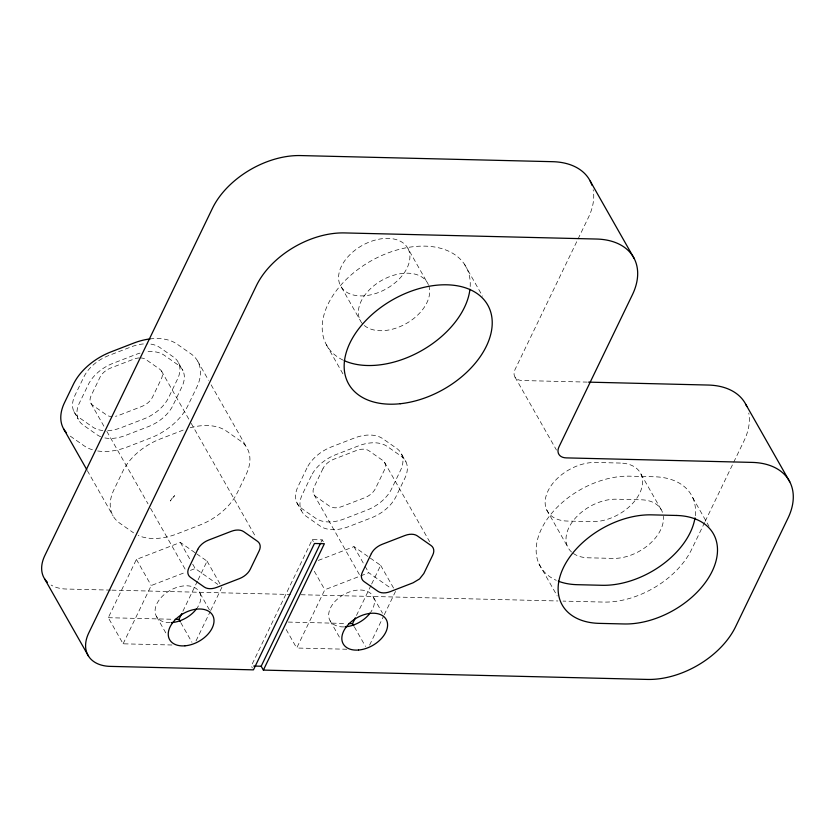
<?xml version="1.0" encoding="UTF-8"?>
<svg xmlns="http://www.w3.org/2000/svg" width="835" height="835" viewBox="0 0 835 835"><rect width="100%" height="100%" fill="white"/><g stroke="black" fill="none" stroke-linecap="round" stroke-linejoin="round"><path stroke-width="0.63" stroke-dasharray="4.17 3.13" d="M171.937 644.996L123.11 643.816L108.279 617.702L136.408 559.429L180.36 542.426L195.776 553.229M123.11 643.816L151.239 585.533L185.694 572.215M182.886 611.262L197.519 580.962M198.083 579.793L207.08 561.141L196.809 553.949M196.027 640.862L210.096 611.731M210.66 610.562L221.912 587.245M323.281 541.79L322.185 539.859L312.259 539.619L251.262 665.996L252.358 667.927M321.047 542.197L322.185 539.859M346.807 649.244L296.686 648.023L324.825 589.75L368.778 572.747L391.385 588.591M356.472 615.478L371.095 585.178M371.658 584.009L380.666 565.358L370.385 558.166M369.613 645.079L383.683 615.938M384.246 614.779L395.498 591.462M704.625 522.491L691.672 549.326A72.687 46.823 -29.6 0 1 603.486 602.077L563.072 601.096M705.189 521.322L744.048 440.807A72.687 46.823 -29.6 0 0 748.776 413.095M183.168 430.108L160.414 438.907A50.883 32.774 -29.6 0 0 122.839 471.264L113.925 489.748A50.883 32.774 -29.6 0 0 119.739 523.169L133.569 532.855M190.443 570.378L195.192 568.531L217.799 584.375M318.302 560.431L353.946 546.643L369.362 557.446M587.297 382.106L522.261 380.53A14.539 9.362 -29.6 0 1 515.101 369.373L588.435 217.455A72.687 46.823 -29.6 0 0 593.153 189.743M110.637 590.115L66.309 589.03A43.608 28.087 -29.6 0 1 51.133 585.074M111.942 590.147L290.57 594.478M300.997 594.739L557.853 600.97M108.279 617.702L173.816 619.299M288.284 622.075L346.108 623.484M70.307 436.152L84.137 445.838A50.883 32.774 -29.6 0 0 93.05 449.971M692.706 497.608L709.03 526.342M641.009 474.144L661.884 510.895M464.375 264.121L482.578 296.174M515.028 377.138L556.465 450.065M408.127 248.83A38.525 24.81 -29.6 0 1 366.983 295.517A38.525 24.81 -29.6 0 1 347.642 257.096A38.525 24.81 -29.6 0 1 408.127 248.83L426.758 281.719M546.737 509.966L567.612 546.706M538.982 563.855L557.185 595.898M341.515 287.376L360.146 320.275M401.593 454.177L405.987 461.912M326.412 344.803L343.362 374.644M384.476 462.235L429.618 541.696M380.666 565.358L393.64 588.205M353.946 546.643L364.446 565.138M365.072 566.224L368.778 572.747M373.704 597.703L382.493 613.172M314.033 494.748L359.812 575.336M296.916 502.795L301.31 510.529M312.259 539.619L313.365 541.55M354.384 626.897L365.511 646.478M197.665 361.127L208.573 380.342M211.14 384.862L247.097 448.155M314.315 571.255L324.825 589.75M330.117 620.781L340.158 638.462M178.575 362.943L182.969 370.677M161.458 371.001L190.589 422.28M191.225 423.397L256.001 537.427M286.186 629.538L296.686 648.023M207.08 561.141L220.054 583.989M180.36 542.426L190.255 559.836M192.718 564.189L195.192 568.531M200.129 593.487L209.543 610.061M91.015 403.514L104.323 426.925M106.849 431.382L148.025 503.86M150.55 508.317L185.589 569.992M73.897 411.561L78.292 419.295M180.809 622.68L191.925 642.261M87.351 470.658L113.038 515.863M136.408 559.429L151.239 585.533M156.531 616.564L167.198 635.351M573.363 553.469A39.255 25.28 -29.6 0 0 588.205 557.801L613.005 558.396A39.255 25.28 -29.6 0 0 663.366 516.291M571.558 552.029A39.255 25.28 -29.6 0 1 574.668 518.911A39.255 25.28 -29.6 0 1 616.491 499.194L641.29 499.8A39.255 25.28 -29.6 0 1 663.209 515.153M695.294 515.696A72.687 46.823 -29.6 0 0 654.431 476.775L629.632 476.169A72.687 46.823 -29.6 0 0 547.457 518.785A72.687 46.823 -29.6 0 0 556.277 580.325M190.203 427.781A50.883 32.774 -29.6 0 1 226.556 431.163L240.386 440.849A50.883 32.774 -29.6 0 1 246.21 474.27L237.286 492.744A50.883 32.774 -29.6 0 1 199.711 525.111L176.968 533.909A50.883 32.774 -29.6 0 1 138.224 535.465M107.798 430.662A33.431 21.533 -29.6 0 0 121.138 427.697L143.891 418.899A33.431 21.533 -29.6 0 0 168.587 397.637L177.5 379.153A33.431 21.533 -29.6 0 0 173.68 357.192L159.85 347.506A33.431 21.533 -29.6 0 0 147.21 343.811M102.83 430.536A33.431 21.533 -29.6 0 1 92.622 427.009L78.793 417.323A33.431 21.533 -29.6 0 1 74.973 395.362L83.897 376.877A33.431 21.533 -29.6 0 1 108.581 355.606L131.335 346.807A33.431 21.533 -29.6 0 1 144.674 343.853M139.299 357.933A14.539 9.362 -29.6 0 0 133.496 359.227L110.742 368.016A14.539 9.362 -29.6 0 0 100.012 377.263L91.088 395.748A14.539 9.362 -29.6 0 0 92.758 405.299L106.577 414.985A14.539 9.362 -29.6 0 0 112.078 416.592M140.395 357.923A14.539 9.362 -29.6 0 1 145.895 359.53L159.725 369.206A14.539 9.362 -29.6 0 1 161.385 378.756L152.461 397.241A14.539 9.362 -29.6 0 1 141.731 406.488L118.977 415.287A14.539 9.362 -29.6 0 1 115.47 416.3M97.716 450.973A50.883 32.774 -29.6 0 0 127.536 446.892L150.279 438.093A50.883 32.774 -29.6 0 0 187.854 405.726L196.778 387.242A50.883 32.774 -29.6 0 0 190.954 353.831L177.124 344.145A50.883 32.774 -29.6 0 0 150.07 338.916M104.897 437.937A33.431 21.533 -29.6 0 0 125.532 435.432L148.286 426.633A33.431 21.533 -29.6 0 0 172.981 405.372L181.894 386.887A33.431 21.533 -29.6 0 0 178.074 364.926L164.245 355.24A33.431 21.533 -29.6 0 0 146.469 351.806M100.638 436.684A33.431 21.533 -29.6 0 1 97.017 434.743L83.187 425.057A33.431 21.533 -29.6 0 1 79.367 403.096L88.291 384.611A33.431 21.533 -29.6 0 1 112.975 363.34L135.729 354.541A33.431 21.533 -29.6 0 1 140.04 353.101M170.204 622.691A24.716 15.917 -29.6 0 1 157.043 603.402A24.716 15.917 -29.6 0 1 188.731 585.919A24.716 15.917 -29.6 0 1 197.31 607.744M343.79 626.908A24.716 15.917 -29.6 0 1 330.629 607.619A24.716 15.917 -29.6 0 1 362.306 590.136A24.716 15.917 -29.6 0 1 370.897 611.951M428.762 285.695A38.525 24.81 -29.6 0 1 408.179 322.404A38.525 24.81 -29.6 0 1 364.342 325.514M362.682 323.938A38.525 24.81 -29.6 0 1 380.603 281.051A38.525 24.81 -29.6 0 1 428.365 284.651M343.112 360.135A79.951 51.499 -29.6 0 1 370.855 261A79.951 51.499 -29.6 0 1 470.063 288.138M306.904 468.111L297.991 486.596A33.431 21.533 -29.6 0 0 301.811 508.557L315.64 518.243A33.431 21.533 -29.6 0 0 344.156 518.932L366.909 510.133A33.431 21.533 -29.6 0 0 391.594 488.872L400.518 470.387A33.431 21.533 -29.6 0 0 396.698 448.426L382.868 438.74A33.431 21.533 -29.6 0 0 354.353 438.041L331.599 446.84A33.431 21.533 -29.6 0 0 306.904 468.111M311.298 475.846L302.385 494.33A33.431 21.533 -29.6 0 0 306.205 516.291L320.035 525.977A33.431 21.533 -29.6 0 0 348.55 526.666L371.304 517.867A33.431 21.533 -29.6 0 0 395.988 496.606L404.912 478.121A33.431 21.533 -29.6 0 0 401.092 456.161L387.263 446.474A33.431 21.533 -29.6 0 0 358.747 445.775L335.994 454.574A33.431 21.533 -29.6 0 0 311.298 475.846M323.03 468.498L314.106 486.982A14.539 9.362 -29.6 0 0 315.766 496.533L329.595 506.219A14.539 9.362 -29.6 0 0 341.995 506.521L364.749 497.723A14.539 9.362 -29.6 0 0 375.479 488.475L384.403 469.99A14.539 9.362 -29.6 0 0 382.743 460.44L368.913 450.764A14.539 9.362 -29.6 0 0 356.514 450.462L333.76 459.26A14.539 9.362 -29.6 0 0 323.03 468.498M172.093 498.234L170.319 501.031L174.599 495.646L172.093 498.234M620.415 463.06L595.616 462.454A39.255 25.28 -29.6 0 0 548 490.949A39.255 25.28 -29.6 0 0 567.33 521.061L592.13 521.656A39.255 25.28 -29.6 0 0 639.746 493.172A39.255 25.28 -29.6 0 0 620.415 463.06"/><path stroke-width="1.25" d="M180.183 621.595L178.951 619.424L181.769 613.589M263.38 670.098L324.377 543.721L314.461 543.481L253.454 669.858L110.251 666.382A43.608 28.087 -29.6 0 1 88.771 632.93L256.387 285.674A72.687 46.823 -29.6 0 1 344.563 232.923L596.576 239.04A72.687 46.823 -29.6 0 1 632.377 294.807L559.043 446.725A14.539 9.362 -29.6 0 0 566.203 457.883L752.189 462.402A72.687 46.823 -29.6 0 1 787.99 518.159L735.614 626.678A72.687 46.823 -29.6 0 1 647.428 679.429L263.38 670.098L261.178 666.236L320.483 543.366M353.769 625.812L352.537 623.641L355.345 617.806M588.591 382.138L708.247 385.05A72.687 46.823 -29.6 0 1 746.793 406.499M175.099 619.33L178.951 619.424M348.675 623.547L352.537 623.641M253.746 666.059L261.178 666.236M745.822 404.453L789.764 481.805M590.209 181.091L634.151 258.443M63.606 428.846L86.715 469.531M44.61 578.864L88.552 656.206M694.991 517.888A72.687 46.823 -29.6 0 1 602.056 585.293L577.256 584.688A72.687 46.823 -29.6 0 1 558.323 581.181M591.994 185.276A72.687 46.823 -29.6 0 0 552.634 161.687L300.621 155.571A72.687 46.823 -29.6 0 0 212.445 208.322L44.829 555.578A43.608 28.087 -29.6 0 0 47.449 582.287M66.497 432.822A50.883 32.774 -29.6 0 1 64.483 402.731L73.407 384.246A50.883 32.774 -29.6 0 1 110.982 351.89L133.736 343.091A50.883 32.774 -29.6 0 1 150.07 338.916M196.622 608.715A24.716 15.917 -29.6 0 1 171.384 622.639M370.208 612.932A24.716 15.917 -29.6 0 1 344.959 626.855M469.938 289.307A79.951 51.499 -29.6 0 1 421.591 350.637A79.951 51.499 -29.6 0 1 344.177 360.636M197.78 549.367L188.856 567.852A14.539 9.362 -29.6 0 0 190.526 577.403L204.345 587.088A14.539 9.362 -29.6 0 0 216.745 587.391L239.499 578.592A14.539 9.362 -29.6 0 0 250.229 569.345L259.153 550.86A14.539 9.362 -29.6 0 0 257.493 541.31L243.663 531.624A14.539 9.362 -29.6 0 0 231.264 531.331L208.51 540.12A14.539 9.362 -29.6 0 0 197.78 549.367M371.366 553.584L362.442 572.069A14.539 9.362 -29.6 0 0 364.102 581.619L377.931 591.305A14.539 9.362 -29.6 0 0 390.331 591.608L413.075 582.809L419.535 578.947L423.815 573.561L432.739 555.077A14.539 9.362 -29.6 0 0 431.069 545.526L417.249 535.84A14.539 9.362 -29.6 0 0 404.85 535.538L382.096 544.337A14.539 9.362 -29.6 0 0 371.366 553.584M676.402 515.456L651.603 514.851A72.687 46.823 -29.6 0 0 563.427 567.602A72.687 46.823 -29.6 0 0 599.227 623.369L624.027 623.964A72.687 46.823 -29.6 0 0 712.203 571.213A72.687 46.823 -29.6 0 0 676.402 515.456M184.963 645.82A24.716 15.917 -29.6 0 0 213.311 616.7A24.716 15.917 -29.6 0 0 175.141 619.841A24.716 15.917 -29.6 0 0 184.963 645.82M358.549 650.037A24.716 15.917 -29.6 0 0 386.887 620.916A24.716 15.917 -29.6 0 0 348.727 624.058A24.716 15.917 -29.6 0 0 358.549 650.037M400.184 403.733A79.951 51.499 -29.6 0 0 489.383 308.365A79.951 51.499 -29.6 0 0 365.01 321.392A79.951 51.499 -29.6 0 0 400.184 403.733"/></g></svg>
